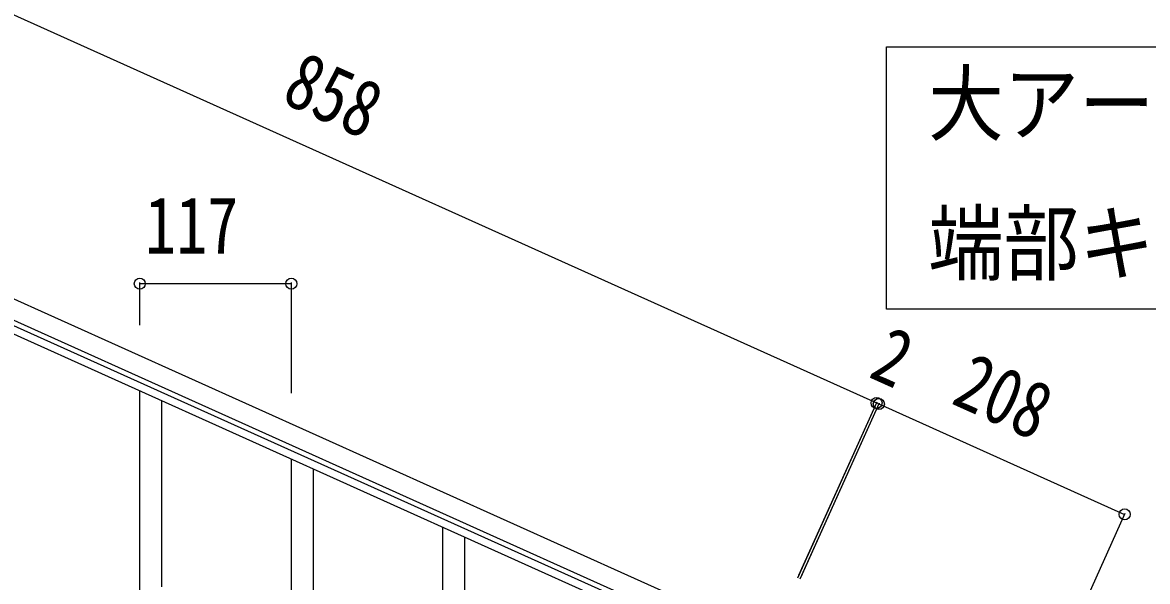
# Model space of a CAD drawing. Units: millimetres, scale not verified. Extents: x -4015 to 4015, y -2862 to 2860.
# Drawn here: x 2672 to 3540, y -1149 to -718 of the extents above; entities that cross this region are included whole.
import ezdxf
from ezdxf.enums import TextEntityAlignment as Align

# ---------------------------------------------------------------- set-up
doc = ezdxf.new("R2010")
doc.units = ezdxf.units.MM
doc.header["$LTSCALE"] = 10
doc.layers.add('0-3_YKK_A1', color=4, linetype='Continuous')
doc.layers.add('0-4_YKK_D', color=6, linetype='Continuous')
doc.styles.add('ＭＳ ゴシック', font='')
doc.styles.get('ＭＳ ゴシック').set_extended_font_data('MS Gothic')

msp = doc.modelspace()

# ---------------------------------------------------------------- linework, layer by layer
at = {"layer": '0-3_YKK_A1'}
for p, q in [((2466.85, -841.83), (3249.27, -1193.96)), ((2460.7, -855.51), (3243.11, -1207.64)), ((3196.79, -1191.17), (2547.8, -899.1)), ((3194.32, -1196.65), (2545.33, -904.57)), ((2762.69, -1186.48), (2762.69, -1002.39)), ((2779.69, -1153.56), (2779.69, -1010.04)), ((2879.69, -1239.13), (2879.69, -1055.04)), ((2896.69, -1206.22), (2896.69, -1062.69)), ((2996.69, -1291.79), (2996.69, -1107.7)), ((3013.69, -1258.87), (3013.69, -1115.35))]:
    msp.add_line(p, q, dxfattribs=at)
msp.add_lwpolyline([(3793.66, -736.53), (3793.66, -939.08), (3339.1, -939.08), (3339.1, -736.53)], close=True, dxfattribs=at)
at = {"layer": '0-4_YKK_D'}
for p, q in [((2548.95, -659.42), (3331.36, -1011.54)), ((2762.69, -951.39), (2762.69, -918.52)), ((2879.69, -919.52), (2762.69, -919.52)), ((2879.69, -1004.04), (2879.69, -918.52)), ((3270.61, -1146.54), (3331.76, -1010.66)), ((3271.47, -1144.62), (3331.77, -1010.63)), ((3272.43, -1147.36), (3333.58, -1011.49)), ((3272.84, -1146.45), (3333.51, -1011.45)), ((3333.17, -1012.4), (3331.35, -1011.58)), ((3333.1, -1012.37), (3522.82, -1097.63)), ((3462.56, -1231.71), (3523.23, -1096.72))]:
    msp.add_line(p, q, dxfattribs=at)
for centre in [(2762.69, -919.52), (2879.69, -919.52), (3331.36, -1011.54), (3331.35, -1011.58), (3333.1, -1012.37), (3333.17, -1012.4), (3522.82, -1097.63)]:
    msp.add_circle(centre, 4.25, dxfattribs=at)

# ---------------------------------------------------------------- texts
at = {"layer": '0-3_YKK_A1', "style": 'ＭＳ ゴシック', "width": 0.9}
for s, p in [('大アール', (3371.23, -818.35)), ('端部キャップ', (3371.23, -926.14))]:
    msp.add_text(s, height=47.42, dxfattribs=at).set_placement(p, align=Align.BOTTOM_LEFT)
at = {"layer": '0-4_YKK_D', "style": 'ＭＳ ゴシック', "width": 0.8}
for s, rotation, p in [('858', 335.77, (2865.32, -790.84)), ('2', 335.77, (3318.7, -1003.14)), ('208', 335.8, (3382.44, -1023.58))]:
    msp.add_text(s, height=43.99, rotation=rotation, dxfattribs=at).set_placement(p, align=Align.BOTTOM_LEFT)
msp.add_text('117', height=43.99, dxfattribs=at).set_placement((2766.79, -909.52), align=Align.BOTTOM_LEFT)

doc.saveas('drawing.dxf')
